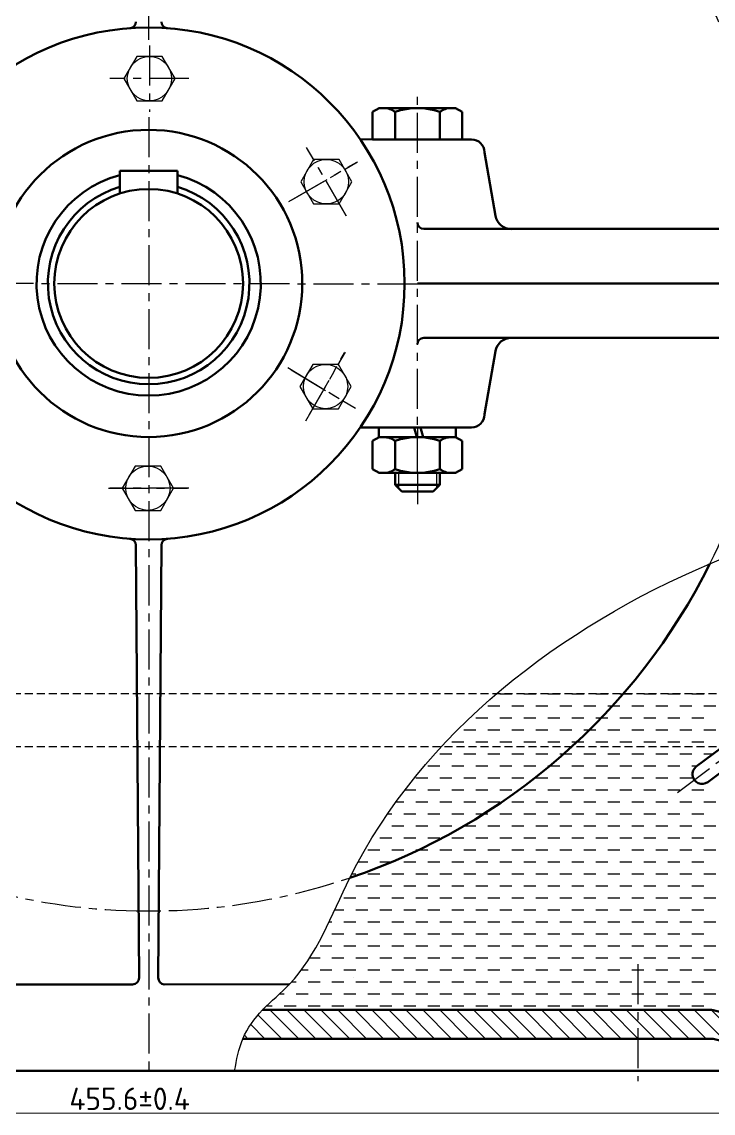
# Model space of a CAD drawing. Header units: millimetres. Extents: x -21370 to -1531, y 2 to 2748.
# Drawn here: x -4070.1 to -3854, y 936.7 to 1277.7 of the extents above; entities that cross this region are included whole.
import ezdxf

# ---------------------------------------------------------------- set-up
doc = ezdxf.new("R2010")
doc.units = ezdxf.units.MM
doc.header["$LTSCALE"] = 10
doc.header["$MEASUREMENT"] = 0
for name, pattern in [('AM_ISO08W050', [18, 12, -1.5, 3, -1.5]), ('CENTER', [2, 1.25, -0.25, 0.25, -0.25]), ('HIDDEN', [0.375, 0.25, -0.125])]:
    doc.linetypes.add(name, pattern=pattern)
for name, color, linetype, lineweight in [('AM_7N', 4, 'AM_ISO08W050', 25), ('NET KHUAT', 6, 'HIDDEN', 25), ('NET TAM', 80, 'CENTER', 25), ('NET ĐẬM', 7, 'Continuous', 50), ('THƯỜNG MẢNH', 110, 'Continuous', 25)]:
    doc.layers.add(name, color=color, linetype=linetype, lineweight=lineweight)
doc.styles.add('TCVN', font='arial.ttf')

msp = doc.modelspace()

# ---------------------------------------------------------------- linework, layer by layer
at = {"lineweight": 50}
for p, q in [((-3804.957, 1085.687), (-3859.283, 1044.999)), ((-3801.361, 1080.884), (-3855.686, 1040.196))]:
    msp.add_line(p, q, dxfattribs=at)
msp.add_line((-3966.397, 979.175), (-3966.409, 979.175))
for points in [[(-4022.203, 1259.97), (-4026.203, 1266.898), (-4034.203, 1266.898), (-4038.203, 1259.97), (-4034.203, 1253.041), (-4026.203, 1253.041)], [(-3970.911, 1220.831), (-3966.911, 1227.76), (-3970.911, 1234.688), (-3978.911, 1234.688), (-3982.911, 1227.76), (-3978.911, 1220.831)], [(-3979.159, 1156.842), (-3971.159, 1156.842), (-3967.159, 1163.77), (-3971.159, 1170.698), (-3979.159, 1170.698), (-3983.159, 1163.77)], [(-4038.7, 1131.99), (-4034.7, 1125.062), (-4026.7, 1125.062), (-4022.7, 1131.99), (-4026.7, 1138.919), (-4034.7, 1138.919)]]:
    msp.add_lwpolyline(points, close=True)
for centre in [(-4030.203, 1259.97), (-3974.911, 1227.76), (-3975.159, 1163.77), (-4030.7, 1131.99)]:
    msp.add_circle(centre, 6.928)
msp.add_arc((-3857.485, 1042.597), 3, 126.83191, 306.83191, dxfattribs=at)
at = {"layer": 'AM_7N'}
msp.add_line((-3861.1, 1042.443), (-3861.1, 1042.443), dxfattribs=at)
at = {"layer": 'NET KHUAT'}
for p, q in [((-4264.202, 1067.857), (-3828.756, 1067.849)), ((-4264.202, 1051.291), (-3850.882, 1051.291))]:
    msp.add_line(p, q, dxfattribs=at)
at = {"layer": 'NET TAM'}
for p, q in [((-4030.452, 1272.04), (-4030.452, 1413.96)), ((-4017.849, 1259.97), (-4042.557, 1259.97)), ((-3946.452, 1136.77), (-3946.452, 1254.728)), ((-4030.452, 1247.899), (-4030.452, 949.968)), ((-3968.668, 1216.958), (-3981.103, 1238.496)), ((-3968.734, 1217.061), (-3981.088, 1238.459)), ((-3986.602, 1221.583), (-3965.204, 1233.938)), ((-3985.483, 1222.231), (-3965.428, 1233.861)), ((-3946.452, 1195.749), (-4114.452, 1195.97)), ((-3981.336, 1153.071), (-3968.982, 1174.469)), ((-3980.237, 1154.928), (-3969.26, 1174.245)), ((-3987.007, 1169.675), (-3965.804, 1156.988)), ((-3985.898, 1169.01), (-3966.027, 1157.068)), ((-4043.054, 1131.99), (-4018.346, 1131.99)), ((-4017.849, 1131.97), (-4042.557, 1131.97)), ((-3775.093, 1104.306), (-3865.638, 1036.491)), ((-3877.544, 983.335), (-3877.544, 946.727))]:
    msp.add_line(p, q, dxfattribs=at)
at = {"layer": 'NET TAM', "lineweight": -3}
msp.add_line((-4030.203, 1270.343), (-4030.203, 1249.596), dxfattribs=at)
at = {"layer": 'NET TAM', "linetype": 'CENTER'}
for p, q in [((-3946.452, 1150.97), (-3946.452, 1147.97)), ((-3946.452, 1136.77), (-3946.452, 1126.966))]:
    msp.add_line(p, q, dxfattribs=at)
at = {"layer": 'NET TAM'}
for start, end in [(333.46959, 82.03256), (108.19661, 288.71526), (288.71495, 288.71526), (269.07427, 270.92573)]:
    msp.add_arc((-4030.452, 1195.97), 196.069, start, end, dxfattribs=at)
at = {"layer": 'NET ĐẬM', "ltscale": 3}
for p, q in [((-3960.452, 1249.569), (-3958.371, 1250.77)), ((-3934.532, 1250.77), (-3958.371, 1250.77)), ((-3932.452, 1249.569), (-3934.532, 1250.77)), ((-3958.502, 1150.97), (-3958.502, 1147.97)), ((-3947.447, 1150.969), (-3946.643, 1147.97)), ((-3945.447, 1150.97), (-3944.643, 1147.97)), ((-3934.402, 1150.97), (-3934.402, 1147.97)), ((-3960.452, 1146.769), (-3958.371, 1147.97)), ((-3934.402, 1147.97), (-3958.502, 1147.97)), ((-3932.452, 1146.769), (-3934.532, 1147.97)), ((-3960.452, 1137.971), (-3958.371, 1136.77)), ((-3932.452, 1137.971), (-3934.532, 1136.77))]:
    msp.add_line(p, q, dxfattribs=at)
at = {"layer": 'NET ĐẬM'}
for p, q in [((-3960.452, 1240.97), (-3960.452, 1249.569)), ((-3953.452, 1249.569), (-3953.452, 1240.97)), ((-3939.452, 1240.97), (-3939.452, 1249.569)), ((-3932.452, 1240.97), (-3932.452, 1249.569)), ((-3960.452, 1240.97), (-3964.354, 1241.037)), ((-3932.452, 1240.97), (-3960.452, 1240.97)), ((-3960.308, 1240.97), (-3936.452, 1240.97)), ((-3936.452, 1240.97), (-3929.528, 1240.97)), ((-3936.452, 1240.97), (-3929.528, 1240.97)), ((-3925.528, 1236.838), (-3925.528, 1236.97)), ((-3925.528, 1236.838), (-3925.528, 1236.97)), ((-3925.528, 1236.838), (-3922.047, 1217.101)), ((-3925.528, 1236.838), (-3922.047, 1217.101)), ((-4021.452, 1231.17), (-4039.452, 1231.17)), ((-4039.452, 1224.063), (-4039.452, 1231.17)), ((-4021.451, 1224.063), (-4021.452, 1231.17)), ((-3773.373, 1212.97), (-3944.452, 1213.036)), ((-3834.383, 1195.97), (-3946.452, 1195.97)), ((-3841.465, 1178.97), (-3944.452, 1178.97)), ((-3925.528, 1155.101), (-3922.047, 1174.838)), ((-3925.528, 1155.101), (-3922.047, 1174.838)), ((-3925.528, 1155.101), (-3925.528, 1154.97)), ((-3925.528, 1155.101), (-3925.528, 1154.97)), ((-3964.308, 1150.97), (-3940.452, 1150.97)), ((-3940.452, 1150.97), (-3929.528, 1150.97)), ((-3940.452, 1150.97), (-3929.528, 1150.97)), ((-3960.452, 1137.971), (-3960.452, 1146.769)), ((-3953.452, 1146.769), (-3953.452, 1137.971)), ((-3939.452, 1137.971), (-3939.452, 1146.769)), ((-3932.452, 1137.971), (-3932.452, 1146.769)), ((-3934.532, 1136.77), (-3958.371, 1136.77)), ((-3953.452, 1136.77), (-3953.452, 1133.07)), ((-3952.402, 1137.67), (-3952.402, 1137.63)), ((-3940.502, 1137.67), (-3940.502, 1137.63)), ((-3939.452, 1136.77), (-3939.452, 1133.07)), ((-3951.352, 1130.97), (-3953.452, 1133.07)), ((-3939.452, 1133.07), (-3953.452, 1133.07)), ((-3939.452, 1133.07), (-3941.552, 1130.97)), ((-3941.552, 1130.97), (-3951.352, 1130.97)), ((-4034.455, 1114.186), (-4033.466, 978.968)), ((-4026.449, 1114.186), (-4027.437, 978.968)), ((-4168.78, 976.968), (-4035.466, 976.968)), ((-4025.6, 976.975), (-3986.432, 977.042)), ((-3994.84, 968.968), (-3854.497, 968.968)), ((-4264.202, 949.968), (-3810.609, 949.968))]:
    msp.add_line(p, q, dxfattribs=at)
at = {"layer": 'NET ĐẬM', "lineweight": 50}
for p, q in [((-3854.497, 968.968), (-3994.84, 968.968)), ((-3835.717, 964.335), (-3854.012, 968.908)), ((-3854.497, 959.968), (-4001.019, 959.968)), ((-3835.717, 955.335), (-3854.012, 959.908))]:
    msp.add_line(p, q, dxfattribs=at)
at = {"layer": 'NET ĐẬM'}
for radius in [80, 48, 29.5]:
    msp.add_circle((-4030.452, 1195.97), radius, dxfattribs=at)
for centre, radius, start, end in [((-4036.42, 1277.752), 2, 274.17427, 358.98737), ((-4024.483, 1277.752), 2, 181.01263, 265.82573), ((-3956.952, 1245.069), 5.7, 52.12112, 90), ((-3946.452, 1229.77), 21, 70.52878, 109.47122), ((-3929.528, 1236.97), 4, 0, 90), ((-3929.528, 1236.97), 4, 0, 90), ((-4030.452, 1195.97), 35.053, 104.8777, 75.1223), ((-4030.452, 1195.97), 31.5, 106.60212, 73.39788), ((-3944.452, 1215.036), 2, 180, 269.97776), ((-3917.123, 1217.97), 5, 190, 270), ((-3917.123, 1217.97), 5, 190, 270), ((-3944.452, 1176.97), 2, 90, 180), ((-3917.123, 1173.97), 5, 90, 170), ((-3917.123, 1173.97), 5, 90, 170), ((-3929.528, 1154.97), 4, 270, 0), ((-3929.528, 1154.97), 4, 270, 0), ((-3956.952, 1142.269), 5.7, 52.12112, 90), ((-3946.452, 1126.97), 21, 70.52878, 109.47122), ((-4036.455, 1114.19), 2, 359.90183, 85.80174), ((-4024.449, 1114.19), 2, 94.19826, 180.09817), ((-4030.514, 1196.01), 196.143, 288.72392, 333.46713), ((-4035.466, 978.968), 2, 270, 0.69591), ((-4025.437, 978.968), 2, 179.30409, 265.33657)]:
    msp.add_arc(centre, radius, start, end, dxfattribs=at)
at = {"layer": 'NET ĐẬM', "ltscale": 3}
for centre, radius, start, end in [((-3956.952, 1245.069), 5.7, 52.12112, 90), ((-3935.952, 1245.069), 5.7, 90, 127.87888), ((-3956.952, 1142.269), 5.7, 52.12112, 90), ((-3935.952, 1142.269), 5.7, 90, 127.87888), ((-3956.952, 1142.47), 5.7, 270, 307.87888), ((-3946.452, 1157.77), 21, 250.52878, 289.47122), ((-3935.952, 1142.47), 5.7, 232.12112, 270)]:
    msp.add_arc(centre, radius, start, end, dxfattribs=at)
at = {"layer": 'NET ĐẬM', "lineweight": 50}
for centre in [(-3854.497, 966.968), (-3854.497, 957.968)]:
    msp.add_arc(centre, 2, 75.96376, 90, dxfattribs=at)
at = {"layer": 'THƯỜNG MẢNH'}
for p, q in [((-3952.402, 1136.77), (-3952.402, 1132.02)), ((-3940.502, 1136.77), (-3940.502, 1132.02))]:
    msp.add_line(p, q, dxfattribs=at)
at = {"layer": 'THƯỜNG MẢNH', "linetype": 'Continuous'}
for p, q in [((-3920.652, 1067.775), (-3916.902, 1067.775)), ((-3913.152, 1067.775), (-3909.402, 1067.775)), ((-3905.652, 1067.775), (-3901.902, 1067.775)), ((-3898.152, 1067.775), (-3894.402, 1067.775)), ((-3890.652, 1067.775), (-3886.902, 1067.775)), ((-3883.152, 1067.775), (-3882.097, 1067.775)), ((-3882.097, 1067.775), (-3879.402, 1067.775)), ((-3875.652, 1067.775), (-3871.902, 1067.775)), ((-3868.152, 1067.775), (-3864.402, 1067.775)), ((-3860.652, 1067.775), (-3856.902, 1067.775)), ((-3924.402, 1064.025), (-3920.652, 1064.025)), ((-3916.902, 1064.025), (-3913.152, 1064.025)), ((-3909.402, 1064.025), (-3905.652, 1064.025)), ((-3901.902, 1064.025), (-3898.152, 1064.025)), ((-3894.402, 1064.025), (-3890.652, 1064.025)), ((-3886.902, 1064.025), (-3885.421, 1064.025)), ((-3885.421, 1064.025), (-3883.152, 1064.025)), ((-3879.402, 1064.025), (-3875.652, 1064.025)), ((-3871.902, 1064.025), (-3868.152, 1064.025)), ((-3864.402, 1064.025), (-3860.652, 1064.025)), ((-3856.902, 1064.025), (-3853.152, 1064.025)), ((-3928.152, 1060.275), (-3924.402, 1060.275)), ((-3920.652, 1060.275), (-3916.902, 1060.275)), ((-3913.152, 1060.275), (-3909.402, 1060.275)), ((-3905.652, 1060.275), (-3901.902, 1060.275)), ((-3898.152, 1060.275), (-3894.402, 1060.275)), ((-3890.652, 1060.275), (-3888.923, 1060.275)), ((-3888.923, 1060.275), (-3886.902, 1060.275)), ((-3883.152, 1060.275), (-3879.402, 1060.275)), ((-3875.652, 1060.275), (-3871.902, 1060.275)), ((-3868.152, 1060.275), (-3864.402, 1060.275)), ((-3860.652, 1060.275), (-3856.902, 1060.275)), ((-3931.902, 1056.525), (-3928.152, 1056.525)), ((-3924.402, 1056.525), (-3920.652, 1056.525)), ((-3916.902, 1056.525), (-3913.152, 1056.525)), ((-3909.402, 1056.525), (-3905.652, 1056.525)), ((-3901.902, 1056.525), (-3898.152, 1056.525)), ((-3894.402, 1056.525), (-3892.616, 1056.525)), ((-3892.616, 1056.525), (-3890.652, 1056.525)), ((-3886.902, 1056.525), (-3883.152, 1056.525)), ((-3879.402, 1056.525), (-3875.652, 1056.525)), ((-3871.902, 1056.525), (-3868.152, 1056.525)), ((-3864.402, 1056.525), (-3860.652, 1056.525)), ((-3856.902, 1056.525), (-3853.152, 1056.525)), ((-3935.652, 1052.775), (-3931.902, 1052.775)), ((-3928.152, 1052.775), (-3924.402, 1052.775)), ((-3920.652, 1052.775), (-3916.902, 1052.775)), ((-3913.152, 1052.775), (-3909.402, 1052.775)), ((-3905.652, 1052.775), (-3901.902, 1052.775)), ((-3898.152, 1052.775), (-3896.515, 1052.775)), ((-3896.515, 1052.775), (-3894.402, 1052.775)), ((-3890.652, 1052.775), (-3886.902, 1052.775)), ((-3883.152, 1052.775), (-3879.402, 1052.775)), ((-3875.652, 1052.775), (-3871.902, 1052.775)), ((-3868.152, 1052.775), (-3864.402, 1052.775)), ((-3860.652, 1052.775), (-3856.902, 1052.775)), ((-3939.402, 1049.025), (-3935.652, 1049.025)), ((-3931.902, 1049.025), (-3928.152, 1049.025)), ((-3924.402, 1049.025), (-3920.652, 1049.025)), ((-3916.902, 1049.025), (-3913.152, 1049.025)), ((-3909.402, 1049.025), (-3905.652, 1049.025)), ((-3901.902, 1049.025), (-3900.64, 1049.025)), ((-3900.64, 1049.025), (-3898.152, 1049.025)), ((-3894.402, 1049.025), (-3890.652, 1049.025)), ((-3886.902, 1049.025), (-3883.152, 1049.025)), ((-3879.402, 1049.025), (-3875.652, 1049.025)), ((-3871.902, 1049.025), (-3868.152, 1049.025)), ((-3864.402, 1049.025), (-3860.652, 1049.025)), ((-3856.902, 1049.025), (-3853.907, 1049.025)), ((-3943.152, 1045.275), (-3939.402, 1045.275)), ((-3935.652, 1045.275), (-3931.902, 1045.275)), ((-3928.152, 1045.275), (-3924.402, 1045.275)), ((-3920.652, 1045.275), (-3916.902, 1045.275)), ((-3913.152, 1045.275), (-3909.402, 1045.275)), ((-3905.652, 1045.275), (-3905.011, 1045.275)), ((-3905.011, 1045.275), (-3901.902, 1045.275)), ((-3898.152, 1045.275), (-3894.402, 1045.275)), ((-3890.652, 1045.275), (-3886.902, 1045.275)), ((-3883.152, 1045.275), (-3879.402, 1045.275)), ((-3875.652, 1045.275), (-3871.902, 1045.275)), ((-3868.152, 1045.275), (-3864.402, 1045.275)), ((-3860.652, 1045.275), (-3858.914, 1045.275)), ((-3946.902, 1041.525), (-3943.152, 1041.525)), ((-3939.402, 1041.525), (-3935.652, 1041.525)), ((-3931.902, 1041.525), (-3928.152, 1041.525)), ((-3924.402, 1041.525), (-3920.652, 1041.525)), ((-3916.902, 1041.525), (-3913.152, 1041.525)), ((-3909.402, 1041.525), (-3905.652, 1041.525)), ((-3901.902, 1041.525), (-3898.152, 1041.525)), ((-3894.402, 1041.525), (-3890.652, 1041.525)), ((-3886.902, 1041.525), (-3883.152, 1041.525)), ((-3879.402, 1041.525), (-3875.652, 1041.525)), ((-3871.902, 1041.525), (-3868.152, 1041.525)), ((-3864.402, 1041.525), (-3860.652, 1041.525)), ((-3950.307, 1037.775), (-3946.902, 1037.775)), ((-3943.152, 1037.775), (-3939.402, 1037.775)), ((-3935.652, 1037.775), (-3931.902, 1037.775)), ((-3928.152, 1037.775), (-3924.402, 1037.775)), ((-3920.652, 1037.775), (-3916.902, 1037.775)), ((-3913.152, 1037.775), (-3909.402, 1037.775)), ((-3905.652, 1037.775), (-3901.902, 1037.775)), ((-3898.152, 1037.775), (-3894.402, 1037.775)), ((-3890.652, 1037.775), (-3886.902, 1037.775)), ((-3883.152, 1037.775), (-3879.402, 1037.775)), ((-3875.652, 1037.775), (-3871.902, 1037.775)), ((-3868.152, 1037.775), (-3864.402, 1037.775)), ((-3860.652, 1037.775), (-3856.902, 1037.775)), ((-3953.105, 1034.025), (-3950.652, 1034.025)), ((-3946.902, 1034.025), (-3943.152, 1034.025)), ((-3939.402, 1034.025), (-3935.652, 1034.025)), ((-3931.902, 1034.025), (-3928.152, 1034.025)), ((-3924.402, 1034.025), (-3920.652, 1034.025)), ((-3916.902, 1034.025), (-3913.152, 1034.025)), ((-3909.402, 1034.025), (-3905.652, 1034.025)), ((-3901.902, 1034.025), (-3898.152, 1034.025)), ((-3894.402, 1034.025), (-3890.652, 1034.025)), ((-3886.902, 1034.025), (-3883.152, 1034.025)), ((-3879.402, 1034.025), (-3875.652, 1034.025)), ((-3871.902, 1034.025), (-3868.152, 1034.025)), ((-3864.402, 1034.025), (-3860.652, 1034.025)), ((-3856.902, 1034.025), (-3853.152, 1034.025)), ((-3955.753, 1030.275), (-3954.402, 1030.275)), ((-3950.652, 1030.275), (-3946.902, 1030.275)), ((-3943.152, 1030.275), (-3939.402, 1030.275)), ((-3935.652, 1030.275), (-3931.902, 1030.275)), ((-3928.152, 1030.275), (-3925.615, 1030.275)), ((-3925.615, 1030.275), (-3924.402, 1030.275)), ((-3920.652, 1030.275), (-3916.902, 1030.275)), ((-3913.152, 1030.275), (-3909.402, 1030.275)), ((-3905.652, 1030.275), (-3901.902, 1030.275)), ((-3898.152, 1030.275), (-3894.402, 1030.275)), ((-3890.652, 1030.275), (-3886.902, 1030.275)), ((-3883.152, 1030.275), (-3879.402, 1030.275)), ((-3875.652, 1030.275), (-3871.902, 1030.275)), ((-3868.152, 1030.275), (-3864.402, 1030.275)), ((-3860.652, 1030.275), (-3856.902, 1030.275)), ((-3958.255, 1026.525), (-3958.152, 1026.525)), ((-3954.402, 1026.525), (-3950.652, 1026.525)), ((-3946.902, 1026.525), (-3943.152, 1026.525)), ((-3939.402, 1026.525), (-3935.652, 1026.525)), ((-3931.902, 1026.525), (-3931.788, 1026.525)), ((-3931.788, 1026.525), (-3928.152, 1026.525)), ((-3924.402, 1026.525), (-3920.652, 1026.525)), ((-3916.902, 1026.525), (-3913.152, 1026.525)), ((-3909.402, 1026.525), (-3905.652, 1026.525)), ((-3901.902, 1026.525), (-3898.152, 1026.525)), ((-3894.402, 1026.525), (-3890.652, 1026.525)), ((-3886.902, 1026.525), (-3883.152, 1026.525)), ((-3879.402, 1026.525), (-3875.652, 1026.525)), ((-3871.902, 1026.525), (-3868.152, 1026.525)), ((-3864.402, 1026.525), (-3860.652, 1026.525)), ((-3856.902, 1026.525), (-3853.152, 1026.525)), ((-3958.152, 1022.775), (-3954.402, 1022.775)), ((-3950.652, 1022.775), (-3946.902, 1022.775)), ((-3943.152, 1022.775), (-3939.402, 1022.775)), ((-3935.652, 1022.775), (-3931.902, 1022.775)), ((-3928.152, 1022.775), (-3924.402, 1022.775)), ((-3920.652, 1022.775), (-3916.902, 1022.775)), ((-3913.152, 1022.775), (-3909.402, 1022.775)), ((-3905.652, 1022.775), (-3901.902, 1022.775)), ((-3898.152, 1022.775), (-3894.402, 1022.775)), ((-3890.652, 1022.775), (-3886.902, 1022.775)), ((-3883.152, 1022.775), (-3879.402, 1022.775)), ((-3875.652, 1022.775), (-3871.902, 1022.775)), ((-3868.152, 1022.775), (-3864.402, 1022.775)), ((-3860.652, 1022.775), (-3856.902, 1022.775)), ((-3961.902, 1019.025), (-3958.152, 1019.025)), ((-3954.402, 1019.025), (-3950.652, 1019.025)), ((-3946.902, 1019.025), (-3945.966, 1019.025)), ((-3945.966, 1019.025), (-3943.152, 1019.025)), ((-3939.402, 1019.025), (-3935.652, 1019.025)), ((-3931.902, 1019.025), (-3928.152, 1019.025)), ((-3924.402, 1019.025), (-3920.652, 1019.025)), ((-3916.902, 1019.025), (-3913.152, 1019.025)), ((-3909.402, 1019.025), (-3905.652, 1019.025)), ((-3901.902, 1019.025), (-3898.152, 1019.025)), ((-3894.402, 1019.025), (-3890.652, 1019.025)), ((-3886.902, 1019.025), (-3883.152, 1019.025)), ((-3879.402, 1019.025), (-3875.652, 1019.025)), ((-3871.902, 1019.025), (-3868.152, 1019.025)), ((-3864.402, 1019.025), (-3860.652, 1019.025)), ((-3856.902, 1019.025), (-3853.152, 1019.025)), ((-3964.941, 1015.275), (-3961.902, 1015.275)), ((-3958.152, 1015.275), (-3954.402, 1015.275)), ((-3950.652, 1015.275), (-3946.902, 1015.275)), ((-3943.152, 1015.275), (-3939.402, 1015.275)), ((-3935.652, 1015.275), (-3931.902, 1015.275)), ((-3928.152, 1015.275), (-3924.402, 1015.275)), ((-3920.652, 1015.275), (-3916.902, 1015.275)), ((-3913.152, 1015.275), (-3909.402, 1015.275)), ((-3905.652, 1015.275), (-3901.902, 1015.275)), ((-3898.152, 1015.275), (-3894.402, 1015.275)), ((-3890.652, 1015.275), (-3886.902, 1015.275)), ((-3883.152, 1015.275), (-3879.402, 1015.275)), ((-3875.652, 1015.275), (-3871.902, 1015.275)), ((-3868.152, 1015.275), (-3864.402, 1015.275)), ((-3860.652, 1015.275), (-3856.902, 1015.275)), ((-3966.909, 1011.525), (-3965.652, 1011.525)), ((-3961.902, 1011.525), (-3958.152, 1011.525)), ((-3954.402, 1011.525), (-3950.652, 1011.525)), ((-3946.902, 1011.525), (-3943.152, 1011.525)), ((-3939.402, 1011.525), (-3935.652, 1011.525)), ((-3931.902, 1011.525), (-3928.152, 1011.525)), ((-3924.402, 1011.525), (-3920.652, 1011.525)), ((-3916.902, 1011.525), (-3913.152, 1011.525)), ((-3909.402, 1011.525), (-3905.652, 1011.525)), ((-3901.902, 1011.525), (-3898.152, 1011.525)), ((-3894.402, 1011.525), (-3890.652, 1011.525)), ((-3886.902, 1011.525), (-3883.152, 1011.525)), ((-3879.402, 1011.525), (-3875.652, 1011.525)), ((-3871.902, 1011.525), (-3868.152, 1011.525)), ((-3864.402, 1011.525), (-3860.652, 1011.525)), ((-3856.902, 1011.525), (-3853.152, 1011.525)), ((-3965.652, 1007.775), (-3961.902, 1007.775)), ((-3958.152, 1007.775), (-3954.402, 1007.775)), ((-3950.652, 1007.775), (-3946.902, 1007.775)), ((-3943.152, 1007.775), (-3939.402, 1007.775)), ((-3935.652, 1007.775), (-3931.902, 1007.775)), ((-3928.152, 1007.775), (-3924.402, 1007.775)), ((-3920.652, 1007.775), (-3916.902, 1007.775)), ((-3913.152, 1007.775), (-3909.402, 1007.775)), ((-3905.652, 1007.775), (-3901.902, 1007.775)), ((-3898.152, 1007.775), (-3894.402, 1007.775)), ((-3890.652, 1007.775), (-3886.902, 1007.775)), ((-3883.152, 1007.775), (-3879.402, 1007.775)), ((-3875.652, 1007.775), (-3871.902, 1007.775)), ((-3868.152, 1007.775), (-3864.402, 1007.775)), ((-3860.652, 1007.775), (-3856.902, 1007.775)), ((-3969.402, 1004.025), (-3965.652, 1004.025)), ((-3961.902, 1004.025), (-3958.152, 1004.025)), ((-3954.402, 1004.025), (-3950.652, 1004.025)), ((-3946.902, 1004.025), (-3943.152, 1004.025)), ((-3939.402, 1004.025), (-3935.652, 1004.025)), ((-3931.902, 1004.025), (-3928.152, 1004.025)), ((-3924.402, 1004.025), (-3920.652, 1004.025)), ((-3916.902, 1004.025), (-3913.152, 1004.025)), ((-3909.402, 1004.025), (-3905.652, 1004.025)), ((-3901.902, 1004.025), (-3898.152, 1004.025)), ((-3894.402, 1004.025), (-3890.652, 1004.025)), ((-3886.902, 1004.025), (-3883.152, 1004.025)), ((-3879.402, 1004.025), (-3875.652, 1004.025)), ((-3871.902, 1004.025), (-3868.152, 1004.025)), ((-3864.402, 1004.025), (-3860.652, 1004.025)), ((-3856.902, 1004.025), (-3853.152, 1004.025)), ((-3972.255, 1000.275), (-3969.402, 1000.275)), ((-3965.652, 1000.275), (-3961.902, 1000.275)), ((-3958.152, 1000.275), (-3954.402, 1000.275)), ((-3950.652, 1000.275), (-3946.902, 1000.275)), ((-3943.152, 1000.275), (-3939.402, 1000.275)), ((-3935.652, 1000.275), (-3931.902, 1000.275)), ((-3928.152, 1000.275), (-3924.402, 1000.275)), ((-3920.652, 1000.275), (-3916.902, 1000.275)), ((-3913.152, 1000.275), (-3909.402, 1000.275)), ((-3905.652, 1000.275), (-3901.902, 1000.275)), ((-3898.152, 1000.275), (-3894.402, 1000.275)), ((-3890.652, 1000.275), (-3886.902, 1000.275)), ((-3883.152, 1000.275), (-3879.402, 1000.275)), ((-3875.652, 1000.275), (-3871.902, 1000.275)), ((-3868.152, 1000.275), (-3864.402, 1000.275)), ((-3860.652, 1000.275), (-3856.902, 1000.275)), ((-3974.017, 996.525), (-3973.152, 996.525)), ((-3969.402, 996.525), (-3965.652, 996.525)), ((-3961.902, 996.525), (-3958.152, 996.525)), ((-3954.402, 996.525), (-3950.652, 996.525)), ((-3946.902, 996.525), (-3943.152, 996.525)), ((-3939.402, 996.525), (-3935.652, 996.525)), ((-3931.902, 996.525), (-3928.152, 996.525)), ((-3924.402, 996.525), (-3920.652, 996.525)), ((-3916.902, 996.525), (-3913.152, 996.525)), ((-3909.402, 996.525), (-3905.652, 996.525)), ((-3901.902, 996.525), (-3898.152, 996.525)), ((-3894.402, 996.525), (-3890.652, 996.525)), ((-3886.902, 996.525), (-3883.152, 996.525)), ((-3879.402, 996.525), (-3875.652, 996.525)), ((-3871.902, 996.525), (-3868.152, 996.525)), ((-3864.402, 996.525), (-3860.652, 996.525)), ((-3856.902, 996.525), (-3853.152, 996.525)), ((-3973.152, 992.775), (-3969.402, 992.775)), ((-3965.652, 992.775), (-3961.902, 992.775)), ((-3958.152, 992.775), (-3954.402, 992.775)), ((-3950.652, 992.775), (-3946.902, 992.775)), ((-3943.152, 992.775), (-3939.402, 992.775)), ((-3935.652, 992.775), (-3931.902, 992.775)), ((-3928.152, 992.775), (-3924.402, 992.775)), ((-3920.652, 992.775), (-3916.902, 992.775)), ((-3913.152, 992.775), (-3909.402, 992.775)), ((-3905.652, 992.775), (-3901.902, 992.775)), ((-3898.152, 992.775), (-3894.402, 992.775)), ((-3890.652, 992.775), (-3886.902, 992.775)), ((-3883.152, 992.775), (-3879.402, 992.775)), ((-3875.652, 992.775), (-3871.902, 992.775)), ((-3868.152, 992.775), (-3864.402, 992.775)), ((-3860.652, 992.775), (-3856.902, 992.775)), ((-3976.902, 989.025), (-3973.152, 989.025)), ((-3969.402, 989.025), (-3965.652, 989.025)), ((-3961.902, 989.025), (-3958.152, 989.025)), ((-3954.402, 989.025), (-3950.652, 989.025)), ((-3946.902, 989.025), (-3943.152, 989.025)), ((-3939.402, 989.025), (-3935.652, 989.025)), ((-3931.902, 989.025), (-3928.152, 989.025)), ((-3924.402, 989.025), (-3920.652, 989.025)), ((-3916.902, 989.025), (-3913.152, 989.025)), ((-3909.402, 989.025), (-3905.652, 989.025)), ((-3901.902, 989.025), (-3898.152, 989.025)), ((-3894.402, 989.025), (-3890.652, 989.025)), ((-3886.902, 989.025), (-3883.152, 989.025)), ((-3879.402, 989.025), (-3875.652, 989.025)), ((-3871.902, 989.025), (-3868.152, 989.025)), ((-3864.402, 989.025), (-3860.652, 989.025)), ((-3856.902, 989.025), (-3853.152, 989.025)), ((-3980.089, 985.275), (-3976.902, 985.275)), ((-3973.152, 985.275), (-3969.402, 985.275)), ((-3965.652, 985.275), (-3961.902, 985.275)), ((-3958.152, 985.275), (-3954.402, 985.275)), ((-3950.652, 985.275), (-3946.902, 985.275)), ((-3943.152, 985.275), (-3939.402, 985.275)), ((-3935.652, 985.275), (-3931.902, 985.275)), ((-3928.152, 985.275), (-3924.402, 985.275)), ((-3920.652, 985.275), (-3916.902, 985.275)), ((-3913.152, 985.275), (-3909.402, 985.275)), ((-3905.652, 985.275), (-3901.902, 985.275)), ((-3898.152, 985.275), (-3894.402, 985.275)), ((-3890.652, 985.275), (-3886.902, 985.275)), ((-3883.152, 985.275), (-3879.402, 985.275)), ((-3875.652, 985.275), (-3871.902, 985.275)), ((-3868.152, 985.275), (-3864.402, 985.275)), ((-3860.652, 985.275), (-3856.902, 985.275)), ((-3982.662, 981.525), (-3980.652, 981.525)), ((-3976.902, 981.525), (-3973.152, 981.525)), ((-3969.402, 981.525), (-3965.652, 981.525)), ((-3961.902, 981.525), (-3958.152, 981.525)), ((-3954.402, 981.525), (-3950.652, 981.525)), ((-3946.902, 981.525), (-3943.152, 981.525)), ((-3939.402, 981.525), (-3935.652, 981.525)), ((-3931.902, 981.525), (-3928.152, 981.525)), ((-3924.402, 981.525), (-3920.652, 981.525)), ((-3916.902, 981.525), (-3913.152, 981.525)), ((-3909.402, 981.525), (-3905.652, 981.525)), ((-3901.902, 981.525), (-3898.152, 981.525)), ((-3894.402, 981.525), (-3890.652, 981.525)), ((-3886.902, 981.525), (-3883.152, 981.525)), ((-3879.402, 981.525), (-3875.652, 981.525)), ((-3871.902, 981.525), (-3868.152, 981.525)), ((-3864.402, 981.525), (-3860.652, 981.525)), ((-3856.902, 981.525), (-3853.152, 981.525)), ((-3985.748, 977.775), (-3984.402, 977.775)), ((-3980.652, 977.775), (-3976.902, 977.775)), ((-3973.152, 977.775), (-3969.402, 977.775)), ((-3965.652, 977.775), (-3961.902, 977.775)), ((-3958.152, 977.775), (-3954.402, 977.775)), ((-3950.652, 977.775), (-3946.902, 977.775)), ((-3943.152, 977.775), (-3939.402, 977.775)), ((-3935.652, 977.775), (-3931.902, 977.775)), ((-3928.152, 977.775), (-3924.402, 977.775)), ((-3920.652, 977.775), (-3916.902, 977.775)), ((-3913.152, 977.775), (-3909.402, 977.775)), ((-3905.652, 977.775), (-3901.902, 977.775)), ((-3898.152, 977.775), (-3894.402, 977.775)), ((-3890.652, 977.775), (-3886.902, 977.775)), ((-3883.152, 977.775), (-3879.402, 977.775)), ((-3875.652, 977.775), (-3871.902, 977.775)), ((-3868.152, 977.775), (-3864.402, 977.775)), ((-3860.652, 977.775), (-3856.902, 977.775)), ((-3989.535, 974.025), (-3988.152, 974.025)), ((-3984.402, 974.025), (-3980.652, 974.025)), ((-3976.902, 974.025), (-3973.152, 974.025)), ((-3969.402, 974.025), (-3965.652, 974.025)), ((-3961.902, 974.025), (-3958.152, 974.025)), ((-3954.402, 974.025), (-3950.652, 974.025)), ((-3946.902, 974.025), (-3943.152, 974.025)), ((-3939.402, 974.025), (-3935.652, 974.025)), ((-3931.902, 974.025), (-3928.152, 974.025)), ((-3924.402, 974.025), (-3920.652, 974.025)), ((-3916.902, 974.025), (-3913.152, 974.025)), ((-3909.402, 974.025), (-3905.652, 974.025)), ((-3901.902, 974.025), (-3898.152, 974.025)), ((-3894.402, 974.025), (-3890.652, 974.025)), ((-3886.902, 974.025), (-3883.152, 974.025)), ((-3879.402, 974.025), (-3875.652, 974.025)), ((-3871.902, 974.025), (-3868.152, 974.025)), ((-3864.402, 974.025), (-3860.652, 974.025)), ((-3856.902, 974.025), (-3853.152, 974.025)), ((-3993.549, 970.275), (-3991.902, 970.275)), ((-3983.53, 959.968), (-3992.53, 968.968)), ((-3988.152, 970.275), (-3984.402, 970.275)), ((-3978.226, 959.968), (-3987.226, 968.968)), ((-3972.923, 959.968), (-3981.923, 968.968)), ((-3980.652, 970.275), (-3976.902, 970.275)), ((-3967.62, 959.968), (-3976.62, 968.968)), ((-3973.152, 970.275), (-3969.402, 970.275)), ((-3962.317, 959.968), (-3971.317, 968.968)), ((-3957.013, 959.968), (-3966.013, 968.968)), ((-3965.652, 970.275), (-3961.902, 970.275)), ((-3951.71, 959.968), (-3960.71, 968.968)), ((-3958.152, 970.275), (-3954.402, 970.275)), ((-3946.407, 959.968), (-3955.407, 968.968)), ((-3950.652, 970.275), (-3946.902, 970.275)), ((-3941.103, 959.968), (-3950.103, 968.968)), ((-3935.8, 959.968), (-3944.8, 968.968)), ((-3943.152, 970.275), (-3939.402, 970.275)), ((-3930.497, 959.968), (-3939.497, 968.968)), ((-3935.652, 970.275), (-3931.902, 970.275)), ((-3925.193, 959.968), (-3934.193, 968.968)), ((-3919.89, 959.968), (-3928.89, 968.968)), ((-3928.152, 970.275), (-3924.402, 970.275)), ((-3914.587, 959.968), (-3923.587, 968.968)), ((-3920.652, 970.275), (-3916.902, 970.275)), ((-3909.284, 959.968), (-3918.284, 968.968)), ((-3913.152, 970.275), (-3909.402, 970.275)), ((-3903.98, 959.968), (-3912.98, 968.968)), ((-3898.677, 959.968), (-3907.677, 968.968)), ((-3905.652, 970.275), (-3901.902, 970.275)), ((-3893.374, 959.968), (-3902.374, 968.968)), ((-3898.152, 970.275), (-3894.402, 970.275)), ((-3888.07, 959.968), (-3897.07, 968.968)), ((-3882.767, 959.968), (-3891.767, 968.968)), ((-3890.652, 970.275), (-3886.902, 970.275)), ((-3877.544, 960.048), (-3886.464, 968.968)), ((-3883.152, 970.275), (-3879.402, 970.275)), ((-3877.544, 965.351), (-3881.16, 968.968)), ((-3866.857, 959.968), (-3875.857, 968.968)), ((-3875.652, 970.275), (-3871.902, 970.275)), ((-3861.554, 959.968), (-3870.554, 968.968)), ((-3868.152, 970.275), (-3864.402, 970.275)), ((-3856.251, 959.968), (-3865.251, 968.968)), ((-3860.652, 970.275), (-3856.902, 970.275)), ((-3849.846, 958.867), (-3859.947, 968.968)), ((-3842.775, 957.099), (-3854.644, 968.968)), ((-3988.833, 959.968), (-3996.261, 967.396)), ((-3872.16, 959.968), (-3877.544, 965.351)), ((-3994.136, 959.968), (-3998.568, 964.399)), ((-3999.44, 959.968), (-4000.524, 961.052))]:
    msp.add_line(p, q, dxfattribs=at)
at = {"layer": 'THƯỜNG MẢNH', "color": 240, "linetype": 'Continuous', "true_color": 0xed1f24}
msp.add_line((-3877.464, 959.968), (-3877.544, 960.048), dxfattribs=at)
at = {"layer": 'THƯỜNG MẢNH', "lineweight": 13}
msp.add_line((-4261.702, 936.727), (-3811.109, 936.727), dxfattribs=at)
at = {"layer": 'THƯỜNG MẢNH'}
msp.add_spline([(-4003.575, 949.968), (-4001.019, 959.968), (-3994.84, 968.968), (-3986.503, 976.968), (-3967.551, 1010.248), (-3855.03, 1108.391), (-3808.609, 1124.845)], degree=3, dxfattribs=at)

# ---------------------------------------------------------------- texts
at = {"layer": 'THƯỜNG MẢNH', "color": 3, "insert": (-4036.405, 941.227), "char_height": 2.5, "attachment_point": 5, "style": 'TCVN'}
msp.add_mtext('\\A1;{\\fTCVN 7284|b0|i0|c0|p34;\\H2.8x;455.6±0.4}', dxfattribs=at)

doc.saveas('drawing.dxf')
